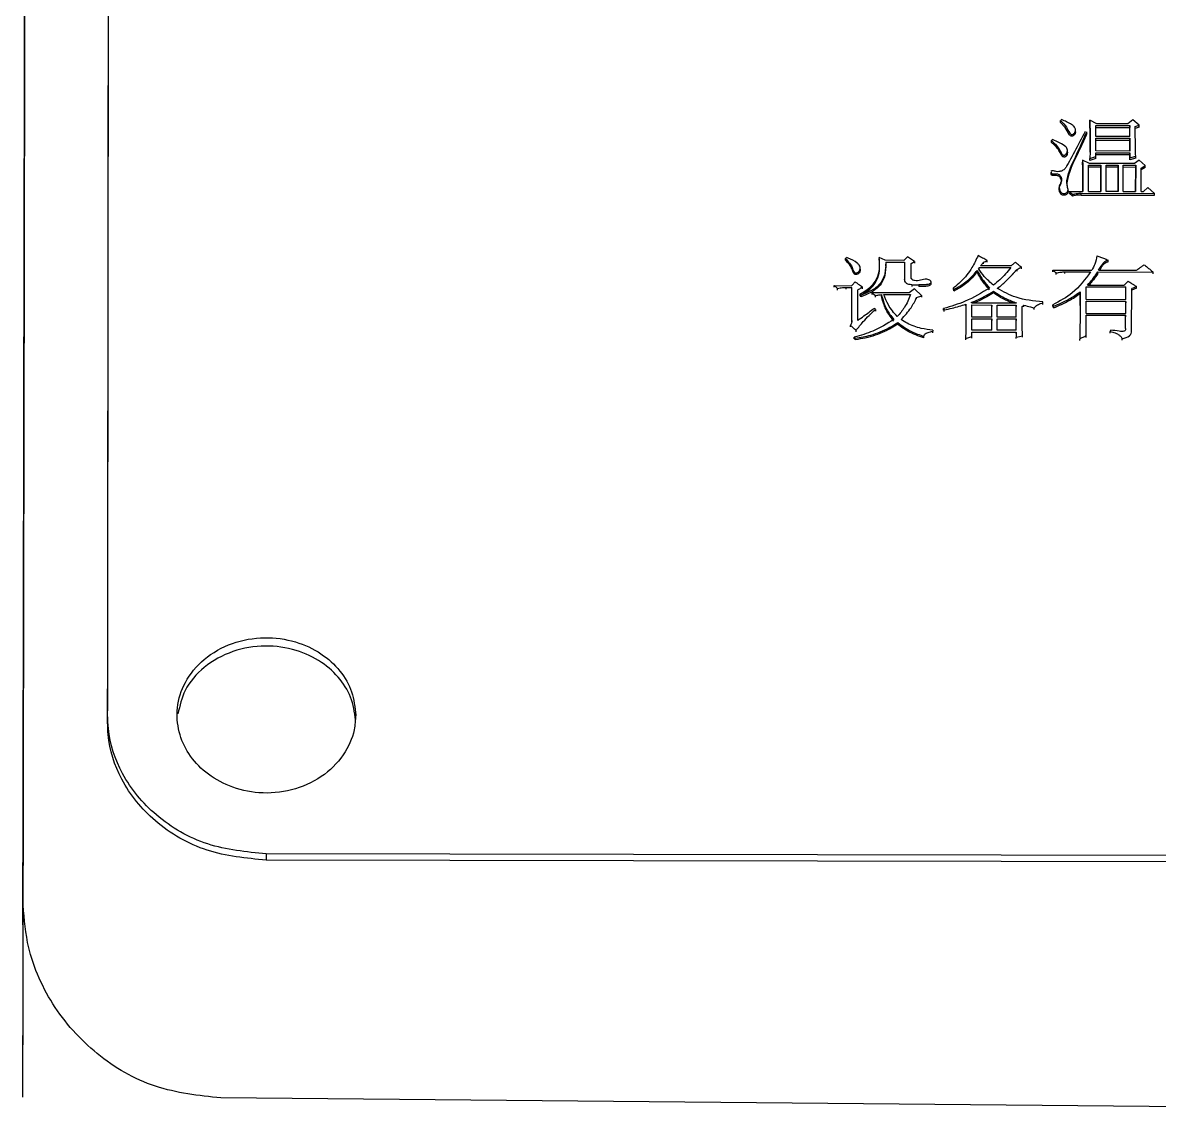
# Model space of a CAD drawing. Header units: millimetres. Extents: x 2451 to 4400, y 944 to 2322.
# Drawn here: x 2886.78 to 2915.42, y 2044.57 to 2071.95 of the extents above; entities that cross this region are included whole.
import ezdxf

# ---------------------------------------------------------------- set-up
doc = ezdxf.new("R2010")
doc.units = ezdxf.units.MM

msp = doc.modelspace()

# ---------------------------------------------------------------- linework, layer by layer
at = {"color": 7, "linetype": 'Continuous', "lineweight": 25}
for p, q in [((2912.935, 2069.439), (2912.935, 2069.486)), ((2913.844, 2069.406), (2913.671, 2069.493)), ((2914.633, 2069.405), (2913.844, 2069.406)), ((2914.752, 2069.508), (2914.633, 2069.405)), ((2914.915, 2069.369), (2914.752, 2069.508)), ((2913.308, 2069.259), (2913.308, 2069.27)), ((2913.308, 2069.223), (2913.308, 2069.237)), ((2913.594, 2069.152), (2913.595, 2069.199)), ((2913.822, 2069.363), (2914.677, 2069.361)), ((2913.822, 2069.085), (2913.822, 2069.363)), ((2913.822, 2069.316), (2914.676, 2069.315)), ((2914.676, 2069.084), (2914.677, 2069.361)), ((2914.677, 2069.361), (2914.676, 2069.315)), ((2914.676, 2069.084), (2914.676, 2069.315)), ((2914.817, 2069.335), (2914.915, 2069.369)), ((2914.914, 2069.323), (2914.817, 2069.288)), ((2912.707, 2068.937), (2912.708, 2068.983)), ((2913.821, 2068.72), (2913.822, 2069.042)), ((2914.676, 2069.084), (2913.822, 2069.085)), ((2913.822, 2069.042), (2914.676, 2069.04)), ((2913.822, 2068.996), (2914.676, 2068.994)), ((2914.676, 2069.04), (2914.676, 2068.719)), ((2914.676, 2068.719), (2914.676, 2068.994)), ((2913.108, 2068.692), (2913.108, 2068.739)), ((2913.681, 2068.695), (2913.67, 2068.529)), ((2913.67, 2068.529), (2913.821, 2068.581)), ((2913.821, 2068.535), (2913.67, 2068.484)), ((2914.676, 2068.719), (2913.821, 2068.72)), ((2913.821, 2068.677), (2914.676, 2068.675)), ((2913.821, 2068.581), (2913.821, 2068.677)), ((2913.821, 2068.631), (2914.676, 2068.63)), ((2914.676, 2068.675), (2914.676, 2068.545)), ((2914.676, 2068.499), (2914.676, 2068.63)), ((2914.676, 2068.545), (2914.827, 2068.588)), ((2914.676, 2068.499), (2914.676, 2068.545)), ((2914.827, 2068.542), (2914.676, 2068.499)), ((2913.659, 2068.407), (2913.486, 2068.486)), ((2913.486, 2068.486), (2913.486, 2068.44)), ((2913.496, 2068.276), (2913.496, 2067.699)), ((2913.496, 2068.231), (2913.496, 2068.276)), ((2913.637, 2068.363), (2913.951, 2068.363)), ((2913.637, 2067.699), (2913.637, 2068.363)), ((2913.637, 2068.318), (2913.951, 2068.318)), ((2914.795, 2068.405), (2913.659, 2068.407)), ((2913.67, 2068.484), (2913.67, 2068.529)), ((2913.951, 2068.363), (2913.95, 2067.698)), ((2913.95, 2067.698), (2913.951, 2068.318)), ((2913.951, 2068.318), (2913.951, 2068.363)), ((2914.08, 2067.698), (2914.081, 2068.363)), ((2914.08, 2068.317), (2914.383, 2068.317)), ((2914.081, 2068.363), (2914.384, 2068.362)), ((2914.384, 2068.362), (2914.383, 2067.697)), ((2914.383, 2068.317), (2914.384, 2068.362)), ((2914.383, 2067.697), (2914.383, 2068.317)), ((2914.513, 2068.362), (2914.827, 2068.361)), ((2914.513, 2067.697), (2914.513, 2068.362)), ((2914.513, 2068.317), (2914.827, 2068.316)), ((2914.914, 2068.492), (2914.795, 2068.405)), ((2914.827, 2068.361), (2914.826, 2067.697)), ((2914.826, 2067.697), (2914.827, 2068.316)), ((2914.827, 2068.316), (2914.827, 2068.361)), ((2915.065, 2068.352), (2914.914, 2068.492)), ((2915.065, 2068.307), (2914.967, 2068.246)), ((2914.967, 2067.696), (2914.968, 2068.291)), ((2914.968, 2068.291), (2915.065, 2068.352)), ((2912.696, 2068.137), (2912.696, 2068.182)), ((2913.496, 2067.699), (2913.496, 2068.231)), ((2913.15, 2067.7), (2913.236, 2067.629)), ((2913.15, 2067.7), (2913.496, 2067.699)), ((2913.637, 2067.699), (2913.95, 2067.698)), ((2914.383, 2067.697), (2914.08, 2067.698)), ((2914.513, 2067.697), (2914.826, 2067.697)), ((2914.967, 2067.696), (2915.021, 2067.696)), ((2915.129, 2067.801), (2915.021, 2067.696)), ((2915.302, 2067.652), (2915.129, 2067.801)), ((2913.236, 2067.585), (2913.15, 2067.655)), ((2913.236, 2067.585), (2913.236, 2067.629)), ((2913.452, 2067.611), (2913.453, 2067.655)), ((2913.452, 2067.611), (2915.302, 2067.607)), ((2913.453, 2067.655), (2915.302, 2067.652)), ((2907.512, 2065.969), (2907.512, 2066.011)), ((2908.518, 2065.965), (2908.367, 2066.036)), ((2908.983, 2065.964), (2908.518, 2065.965)), ((2909.081, 2066.053), (2908.983, 2065.964)), ((2909.254, 2065.937), (2909.081, 2066.053)), ((2914.132, 2065.93), (2914.133, 2065.972)), ((2907.885, 2065.76), (2907.886, 2065.788)), ((2908.529, 2065.921), (2909.005, 2065.92)), ((2908.529, 2065.921), (2908.529, 2065.879)), ((2908.529, 2065.826), (2908.53, 2065.868)), ((2909.005, 2065.92), (2909.005, 2065.493)), ((2909.005, 2065.92), (2909.005, 2065.878)), ((2909.167, 2065.884), (2909.254, 2065.937)), ((2909.167, 2065.546), (2909.167, 2065.884)), ((2910.833, 2065.671), (2910.833, 2065.712)), ((2910.887, 2065.783), (2911.677, 2065.782)), ((2910.887, 2065.741), (2910.887, 2065.783)), ((2911.688, 2065.826), (2910.92, 2065.827)), ((2911.839, 2065.695), (2911.839, 2065.737)), ((2912.736, 2065.676), (2912.737, 2065.717)), ((2912.737, 2065.717), (2913.721, 2065.716)), ((2913.039, 2065.631), (2913.04, 2065.672)), ((2913.04, 2065.672), (2913.689, 2065.671)), ((2913.872, 2065.671), (2915.268, 2065.668)), ((2913.872, 2065.63), (2913.872, 2065.671)), ((2913.894, 2065.715), (2914.846, 2065.714)), ((2909.005, 2065.493), (2909.004, 2065.452)), ((2909.167, 2065.505), (2909.167, 2065.546)), ((2912.823, 2065.605), (2912.823, 2065.646)), ((2907.23, 2065.327), (2907.663, 2065.326)), ((2907.23, 2065.286), (2907.23, 2065.327)), ((2907.533, 2065.282), (2907.674, 2065.282)), ((2907.533, 2065.241), (2907.533, 2065.282)), ((2907.673, 2064.45), (2907.674, 2065.282)), ((2907.674, 2065.241), (2907.674, 2065.282)), ((2907.824, 2064.45), (2907.825, 2065.219)), ((2908.182, 2065.147), (2908.268, 2065.075)), ((2909.123, 2065.145), (2908.182, 2065.147)), ((2908.42, 2065.061), (2908.42, 2065.102)), ((2908.485, 2065.102), (2909.155, 2065.1)), ((2909.253, 2065.243), (2909.123, 2065.145)), ((2909.188, 2065.35), (2909.361, 2065.35)), ((2909.188, 2065.35), (2909.188, 2065.309)), ((2909.437, 2065.073), (2909.253, 2065.243)), ((2909.361, 2065.35), (2909.361, 2065.308)), ((2910.237, 2065.227), (2910.237, 2065.268)), ((2910.248, 2065.192), (2910.248, 2065.232)), ((2913.428, 2065.133), (2913.428, 2065.173)), ((2913.58, 2065.298), (2914.575, 2065.296)), ((2913.58, 2064.976), (2913.58, 2065.298)), ((2913.613, 2065.342), (2914.532, 2065.34)), ((2914.575, 2064.975), (2914.575, 2065.296)), ((2914.725, 2064.186), (2914.727, 2065.251)), ((2909.307, 2065.029), (2909.437, 2065.073)), ((2909.307, 2064.989), (2909.307, 2065.029)), ((2910.551, 2064.857), (2910.55, 2064.355)), ((2910.55, 2064.817), (2910.551, 2064.857)), ((2910.702, 2064.839), (2911.2, 2064.838)), ((2910.702, 2064.534), (2910.702, 2064.839)), ((2911.795, 2064.881), (2910.713, 2064.883)), ((2911.199, 2064.533), (2911.2, 2064.838)), ((2911.2, 2064.838), (2911.2, 2064.798)), ((2911.34, 2064.837), (2911.816, 2064.837)), ((2911.34, 2064.533), (2911.34, 2064.837)), ((2911.827, 2064.89), (2911.795, 2064.881)), ((2911.816, 2064.532), (2911.816, 2064.837)), ((2911.816, 2064.837), (2911.816, 2064.797)), ((2912.487, 2064.889), (2912.487, 2064.916)), ((2912.487, 2064.849), (2912.487, 2064.889)), ((2912.736, 2064.803), (2912.736, 2064.844)), ((2913.579, 2064.628), (2913.58, 2064.932)), ((2913.58, 2064.976), (2914.575, 2064.975)), ((2913.58, 2064.932), (2914.575, 2064.93)), ((2914.575, 2064.626), (2914.575, 2064.93)), ((2914.575, 2064.93), (2914.575, 2064.89)), ((2908.268, 2064.727), (2908.236, 2064.754)), ((2908.268, 2064.727), (2908.268, 2064.687)), ((2909.988, 2064.711), (2909.988, 2064.751)), ((2909.999, 2064.675), (2909.999, 2064.715)), ((2911.199, 2064.533), (2910.702, 2064.534)), ((2911.816, 2064.532), (2911.34, 2064.533)), ((2911.967, 2064.335), (2911.968, 2064.801)), ((2912.27, 2064.724), (2912.271, 2064.764)), ((2912.757, 2064.768), (2912.757, 2064.808)), ((2913.579, 2064.628), (2914.575, 2064.626)), ((2913.579, 2064.583), (2914.574, 2064.581)), ((2913.579, 2064.063), (2913.579, 2064.583)), ((2914.574, 2064.249), (2914.574, 2064.581)), ((2914.574, 2064.581), (2914.574, 2064.542)), ((2907.673, 2064.41), (2907.673, 2064.45)), ((2908.83, 2064.355), (2908.83, 2064.394)), ((2910.701, 2064.203), (2910.702, 2064.49)), ((2910.702, 2064.49), (2911.199, 2064.489)), ((2911.199, 2064.202), (2911.199, 2064.489)), ((2911.199, 2064.489), (2911.199, 2064.449)), ((2911.34, 2064.488), (2911.816, 2064.488)), ((2911.34, 2064.201), (2911.34, 2064.488)), ((2911.816, 2064.201), (2911.816, 2064.488)), ((2911.816, 2064.488), (2911.816, 2064.448)), ((2914.574, 2064.249), (2914.574, 2064.209)), ((2907.737, 2064.028), (2907.759, 2064.001)), ((2907.737, 2063.99), (2907.737, 2064.028)), ((2907.759, 2063.963), (2907.759, 2064.001)), ((2907.781, 2064.16), (2907.781, 2064.199)), ((2909.717, 2064.204), (2909.717, 2064.177)), ((2909.717, 2064.139), (2909.717, 2064.177)), ((2911.199, 2064.202), (2910.701, 2064.203)), ((2910.701, 2064.158), (2911.816, 2064.156)), ((2910.701, 2064.041), (2910.701, 2064.158)), ((2911.816, 2064.201), (2911.34, 2064.201)), ((2911.816, 2064.156), (2911.815, 2064.03)), ((2911.815, 2063.991), (2911.815, 2064.03)), ((2913.416, 2063.944), (2913.416, 2063.982)), ((2914.725, 2064.148), (2914.725, 2064.186)), ((2888.922, 2054.323), (2888.923, 2054.514)), ((2892.918, 2051.007), (2892.917, 2050.848)), ((2929.917, 2050.78), (2892.917, 2050.848)), ((2929.918, 2050.94), (2892.918, 2051.007)), ((2922.23, 2044.57), (2891.779, 2044.855))]:
    msp.add_line(p, q, dxfattribs=at)
at = {"color": 7, "linetype": 'Continuous', "lineweight": 25, "flags": 128}
for points in [[(2912.935, 2069.486), (2912.941, 2069.492), (2912.949, 2069.502), (2912.957, 2069.512)], [(2913.306, 2069.223), (2913.31, 2069.202), (2913.303, 2069.162), (2913.281, 2069.125), (2913.248, 2069.098), (2913.234, 2069.092), (2913.219, 2069.09), (2913.203, 2069.093), (2913.187, 2069.102), (2913.163, 2069.129), (2913.054, 2069.311), (2912.935, 2069.439), (2912.935, 2069.439)], [(2913.67, 2069.446), (2913.671, 2069.472), (2913.671, 2069.493)], [(2914.914, 2069.323), (2914.914, 2069.349), (2914.915, 2069.369)], [(2912.708, 2068.983), (2912.718, 2068.996), (2912.729, 2069.009)], [(2914.676, 2068.994), (2914.676, 2069.02), (2914.676, 2069.04)], [(2913.821, 2068.535), (2913.821, 2068.561), (2913.821, 2068.581)], [(2914.676, 2068.63), (2914.676, 2068.655), (2914.676, 2068.675)], [(2914.827, 2068.542), (2914.827, 2068.568), (2914.827, 2068.588)], [(2915.065, 2068.307), (2915.065, 2068.332), (2915.065, 2068.352)], [(2915.302, 2067.607), (2915.302, 2067.632), (2915.302, 2067.652)], [(2907.512, 2066.011), (2907.52, 2066.018), (2907.533, 2066.028), (2907.545, 2066.038)], [(2910.995, 2065.916), (2911.039, 2065.938), (2911.082, 2065.96)], [(2911.082, 2065.918), (2911.082, 2065.942), (2911.082, 2065.96)], [(2909.254, 2065.937), (2909.254, 2065.913), (2909.254, 2065.895)], [(2910.865, 2065.756), (2910.876, 2065.77), (2910.887, 2065.783)], [(2910.995, 2065.874), (2910.995, 2065.897), (2910.995, 2065.916)], [(2911.839, 2065.737), (2911.893, 2065.763), (2911.947, 2065.79)], [(2911.947, 2065.748), (2911.947, 2065.771), (2911.947, 2065.79)], [(2915.268, 2065.627), (2915.268, 2065.65), (2915.268, 2065.668)], [(2907.317, 2065.215), (2907.317, 2065.235), (2907.317, 2065.256)], [(2907.901, 2065.085), (2907.895, 2065.092), (2907.887, 2065.102), (2907.879, 2065.112)], [(2907.879, 2065.112), (2907.879, 2065.097), (2907.879, 2065.084), (2907.879, 2065.071)], [(2907.944, 2065.249), (2907.944, 2065.272), (2907.944, 2065.29)], [(2908.182, 2065.147), (2908.182, 2065.124), (2908.182, 2065.106)], [(2911.243, 2065.186), (2911.243, 2065.175), (2911.243, 2065.165), (2911.243, 2065.145)], [(2914.575, 2065.255), (2914.575, 2065.278), (2914.575, 2065.296)], [(2914.845, 2065.263), (2914.786, 2065.236), (2914.726, 2065.21)], [(2914.846, 2065.304), (2914.801, 2065.284), (2914.764, 2065.267), (2914.727, 2065.251)], [(2914.845, 2065.263), (2914.846, 2065.286), (2914.846, 2065.304)], [(2907.9, 2065.045), (2907.901, 2065.059), (2907.901, 2065.072), (2907.901, 2065.085)], [(2908.268, 2065.035), (2908.268, 2065.045), (2908.268, 2065.055), (2908.268, 2065.075)], [(2909.437, 2065.033), (2909.437, 2065.055), (2909.437, 2065.073)], [(2910.713, 2064.883), (2910.697, 2064.892), (2910.681, 2064.901)], [(2911.968, 2064.801), (2911.989, 2064.818), (2912.011, 2064.836)], [(2912.011, 2064.796), (2912.011, 2064.818), (2912.011, 2064.836)], [(2907.64, 2064.286), (2907.64, 2064.295), (2907.64, 2064.305), (2907.64, 2064.325)], [(2909.49, 2064.014), (2909.49, 2064.03), (2909.49, 2064.052)], [(2910.539, 2063.996), (2910.62, 2064.019), (2910.701, 2064.041)], [(2910.539, 2063.996), (2910.539, 2063.974), (2910.539, 2063.958)], [(2910.701, 2064.002), (2910.701, 2064.023), (2910.701, 2064.041)], [(2911.815, 2064.117), (2911.815, 2064.138), (2911.816, 2064.156)], [(2911.815, 2064.03), (2911.897, 2064.048), (2911.978, 2064.066)], [(2911.978, 2064.027), (2911.978, 2064.048), (2911.978, 2064.066)], [(2913.578, 2064.024), (2913.579, 2064.045), (2913.579, 2064.063)], [(2914.184, 2064.131), (2914.184, 2064.146), (2914.185, 2064.157), (2914.185, 2064.169)], [(2914.487, 2063.951), (2914.487, 2063.961), (2914.487, 2063.972), (2914.487, 2063.989)], [(2886.788, 2049.849), (2886.787, 2049.231), (2886.786, 2048.611), (2886.785, 2047.991), (2886.784, 2047.37), (2886.782, 2046.748), (2886.781, 2046.125), (2886.78, 2045.502), (2886.779, 2044.877)]]:
    msp.add_lwpolyline(points, dxfattribs=at)
at = {"color": 7, "linetype": 'Continuous', "lineweight": 25}
for points in [[(2886.904, 2111.199), (2886.904, 2111.119), (2886.903, 2110.958), (2886.9, 2109.311), (2886.895, 2106.66), (2886.888, 2102.942), (2886.879, 2098.24), (2886.869, 2092.615), (2886.857, 2086.152), (2886.843, 2078.946), (2886.828, 2071.103), (2886.813, 2062.735), (2886.796, 2053.979), (2886.785, 2047.936), (2886.779, 2044.915)], [(2886.787, 2049.221), (2886.792, 2051.808), (2886.802, 2056.98), (2886.816, 2064.438), (2886.829, 2071.562), (2886.842, 2078.25), (2886.853, 2084.427), (2886.864, 2090.018), (2886.873, 2094.955), (2886.881, 2099.178), (2886.888, 2102.642), (2886.893, 2105.283), (2886.896, 2107.15), (2886.897, 2107.667), (2886.898, 2107.925)]]:
    msp.add_open_spline(points, degree=3, dxfattribs=at)
for points, knots in [([(2888.923, 2054.511), (2888.924, 2055.001), (2888.927, 2057.456), (2888.933, 2061.803), (2888.939, 2067.411), (2888.944, 2072.807), (2888.948, 2078.561), (2888.951, 2084.513), (2888.951, 2090.439), (2888.95, 2095.708), (2888.947, 2100.235), (2888.941, 2103.989), (2888.934, 2106.578), (2888.927, 2108.272), (2888.92, 2109.352), (2888.912, 2110.078), (2888.906, 2110.23), (2888.903, 2110.305)], [0, 0, 0, 0, 0.015692, 0.078515, 0.141334, 0.20415, 0.266967, 0.352016, 0.437317, 0.522367, 0.607418, 0.69272, 0.77777, 0.83263, 0.887489, 0.943742, 1, 1, 1, 1]), ([(2888.922, 2054.319), (2888.923, 2054.857), (2888.926, 2057.551), (2888.933, 2062.897), (2888.94, 2070.113), (2888.946, 2077.431), (2888.949, 2083.605), (2888.95, 2088.708), (2888.949, 2092.888), (2888.947, 2097.095), (2888.943, 2101.1), (2888.936, 2104.639), (2888.927, 2107.313), (2888.916, 2109.107), (2888.906, 2109.439), (2888.901, 2109.606)], [0, 0, 0, 0, 0.017379, 0.086966, 0.17585, 0.265018, 0.353899, 0.419464, 0.485029, 0.550594, 0.638845, 0.727377, 0.81563, 0.907817, 1, 1, 1, 1]), ([(2912.935, 2069.486), (2912.99, 2069.434), (2913.087, 2069.342), (2913.134, 2069.21), (2913.182, 2069.152), (2913.202, 2069.139), (2913.22, 2069.135), (2913.239, 2069.139), (2913.261, 2069.151), (2913.285, 2069.173), (2913.306, 2069.207), (2913.312, 2069.249), (2913.305, 2069.298), (2913.269, 2069.348), (2913.155, 2069.429), (2913.045, 2069.475), (2912.957, 2069.512)], [0, 0, 0, 0, 0.207426, 0.367178, 0.400688, 0.416557, 0.431267, 0.448072, 0.466648, 0.497246, 0.538519, 0.578668, 0.620139, 0.682423, 0.747231, 1, 1, 1, 1]), ([(2913.681, 2068.693), (2913.681, 2068.73), (2913.681, 2068.793), (2913.681, 2068.868), (2913.681, 2068.932), (2913.681, 2068.984), (2913.68, 2069.035), (2913.68, 2069.113), (2913.678, 2069.19), (2913.676, 2069.28), (2913.674, 2069.331), (2913.673, 2069.376), (2913.672, 2069.41), (2913.671, 2069.431), (2913.67, 2069.446)], [0, 0, 0, 0, 0.1459511, 0.2485273, 0.2998155, 0.4023919, 0.45368, 0.5049681, 0.7101241, 0.7614122, 0.8639885, 0.9152766, 0.9409207, 1, 1, 1, 1]), ([(2913.671, 2069.493), (2913.674, 2069.39), (2913.68, 2069.206), (2913.682, 2068.94), (2913.681, 2068.776), (2913.681, 2068.695)], [0, 0, 0, 0, 0.386875, 0.693415, 1, 1, 1, 1]), ([(2913.553, 2069.211), (2913.531, 2069.168), (2913.419, 2068.956), (2913.266, 2068.669), (2913.124, 2068.399), (2913.051, 2068.275), (2912.981, 2068.22), (2912.899, 2068.195), (2912.815, 2068.201), (2912.749, 2068.222), (2912.704, 2068.217), (2912.69, 2068.215)], [0, 0, 0, 0, 0.102395, 0.511938, 0.690628, 0.751585, 0.813367, 0.867382, 0.913423, 0.973554, 1, 1, 1, 1]), ([(2912.695, 2068.199), (2912.695, 2068.193), (2912.695, 2068.18), (2912.702, 2068.163), (2912.714, 2068.152), (2912.729, 2068.145), (2912.777, 2068.14), (2912.836, 2068.154), (2912.897, 2068.127), (2912.932, 2068.095), (2912.955, 2068.05), (2912.963, 2067.996), (2912.943, 2067.922), (2912.894, 2067.849), (2912.903, 2067.758), (2912.926, 2067.7), (2912.959, 2067.665), (2912.988, 2067.65), (2913.019, 2067.647), (2913.05, 2067.652), (2913.081, 2067.666), (2913.106, 2067.689), (2913.122, 2067.72), (2913.126, 2067.785), (2913.086, 2067.878), (2913.111, 2068.165), (2913.325, 2068.596), (2913.5, 2068.986), (2913.593, 2069.195)], [0, 0, 0, 0, 0.0077713, 0.0158316, 0.020898, 0.0259592, 0.0344206, 0.0725739, 0.0891678, 0.1057133, 0.1266355, 0.1478921, 0.1714651, 0.2180015, 0.2486216, 0.2792272, 0.2913691, 0.3036375, 0.3143026, 0.3254008, 0.3378209, 0.3512343, 0.3645439, 0.3773655, 0.4297963, 0.4823092, 0.7227669, 1, 1, 1, 1]), ([(2913.594, 2069.152), (2913.583, 2069.127), (2913.525, 2069.004), (2913.359, 2068.624), (2913.136, 2068.228), (2913.083, 2067.853), (2913.119, 2067.752), (2913.125, 2067.693), (2913.116, 2067.66), (2913.095, 2067.633), (2913.066, 2067.613), (2913.031, 2067.603), (2912.995, 2067.604), (2912.965, 2067.616), (2912.938, 2067.641), (2912.911, 2067.686), (2912.896, 2067.751), (2912.908, 2067.843), (2912.966, 2067.917), (2912.956, 2068.001), (2912.933, 2068.048), (2912.897, 2068.082), (2912.856, 2068.1), (2912.806, 2068.103), (2912.764, 2068.097), (2912.73, 2068.1), (2912.713, 2068.107), (2912.703, 2068.118), (2912.695, 2068.134), (2912.695, 2068.147), (2912.695, 2068.154)], [0, 0, 0, 0, 0.032868, 0.164313, 0.500812, 0.571772, 0.614165, 0.629315, 0.642292, 0.655278, 0.668229, 0.681703, 0.694768, 0.7063, 0.716864, 0.736527, 0.768308, 0.795171, 0.848177, 0.871235, 0.8943, 0.910729, 0.927235, 0.942219, 0.964687, 0.973751, 0.979064, 0.984404, 0.990949, 1, 1, 1, 1]), ([(2914.827, 2068.588), (2914.824, 2068.716), (2914.818, 2068.905), (2914.818, 2069.154), (2914.817, 2069.275), (2914.817, 2069.335)], [0, 0, 0, 0, 0.513443, 0.756719, 1, 1, 1, 1]), ([(2913.106, 2068.693), (2913.106, 2068.681), (2913.105, 2068.652), (2913.091, 2068.617), (2913.074, 2068.59), (2913.059, 2068.576), (2913.042, 2068.569), (2913.023, 2068.567), (2913.001, 2068.571), (2912.98, 2068.581), (2912.962, 2068.6), (2912.94, 2068.655), (2912.896, 2068.741), (2912.808, 2068.842), (2912.741, 2068.905), (2912.707, 2068.937)], [0, 0, 0, 0, 0.056202, 0.134387, 0.173037, 0.202559, 0.226059, 0.24948, 0.2826, 0.316015, 0.34965, 0.397629, 0.589039, 0.792863, 1, 1, 1, 1]), ([(2912.708, 2068.983), (2912.741, 2068.952), (2912.842, 2068.859), (2912.922, 2068.738), (2912.965, 2068.643), (2912.983, 2068.626), (2913.004, 2068.616), (2913.026, 2068.612), (2913.046, 2068.615), (2913.064, 2068.625), (2913.087, 2068.652), (2913.103, 2068.693), (2913.111, 2068.745), (2913.098, 2068.79), (2913.042, 2068.858), (2912.911, 2068.928), (2912.794, 2068.981), (2912.729, 2069.009)], [0, 0, 0, 0, 0.118686, 0.359193, 0.382947, 0.402075, 0.421219, 0.441111, 0.455766, 0.470497, 0.490906, 0.548401, 0.59066, 0.633123, 0.67426, 0.821862, 1, 1, 1, 1]), ([(2913.486, 2068.486), (2913.488, 2068.455), (2913.493, 2068.405), (2913.495, 2068.335), (2913.496, 2068.296), (2913.496, 2068.276)], [0, 0, 0, 0, 0.438995, 0.719464, 1, 1, 1, 1]), ([(2913.496, 2068.231), (2913.496, 2068.262), (2913.495, 2068.312), (2913.49, 2068.381), (2913.487, 2068.421), (2913.486, 2068.44)], [0, 0, 0, 0, 0.435197, 0.717566, 1, 1, 1, 1]), ([(2913.236, 2067.629), (2913.276, 2067.638), (2913.347, 2067.653), (2913.42, 2067.655), (2913.453, 2067.655)], [0, 0, 0, 0, 0.558835, 1, 1, 1, 1]), ([(2913.452, 2067.611), (2913.411, 2067.61), (2913.338, 2067.608), (2913.267, 2067.592), (2913.236, 2067.585)], [0, 0, 0, 0, 0.5610855, 1, 1, 1, 1]), ([(2907.512, 2066.011), (2907.549, 2065.972), (2907.624, 2065.894), (2907.693, 2065.777), (2907.71, 2065.686), (2907.745, 2065.656), (2907.768, 2065.649), (2907.794, 2065.649), (2907.822, 2065.657), (2907.849, 2065.676), (2907.873, 2065.707), (2907.889, 2065.748), (2907.887, 2065.796), (2907.861, 2065.849), (2907.766, 2065.938), (2907.65, 2065.994), (2907.557, 2066.033), (2907.545, 2066.038)], [0, 0, 0, 0, 0.147264, 0.29555, 0.379238, 0.397704, 0.416179, 0.440332, 0.464932, 0.490584, 0.529383, 0.570231, 0.614806, 0.662849, 0.734388, 0.964897, 1, 1, 1, 1]), ([(2907.885, 2065.746), (2907.885, 2065.744), (2907.891, 2065.728), (2907.885, 2065.693), (2907.866, 2065.654), (2907.839, 2065.626), (2907.811, 2065.611), (2907.782, 2065.607), (2907.758, 2065.61), (2907.739, 2065.618), (2907.72, 2065.638), (2907.7, 2065.686), (2907.676, 2065.765), (2907.609, 2065.867), (2907.547, 2065.932), (2907.512, 2065.969)], [0, 0, 0, 0, 0.00692, 0.07956, 0.155689, 0.209033, 0.251741, 0.294473, 0.329516, 0.356624, 0.383718, 0.448883, 0.593532, 0.772801, 1, 1, 1, 1]), ([(2907.879, 2065.112), (2907.977, 2065.171), (2908.169, 2065.286), (2908.392, 2065.611), (2908.376, 2065.876), (2908.367, 2066.036)], [0, 0, 0, 0, 0.2914195, 0.5692264, 1, 1, 1, 1]), ([(2907.879, 2065.071), (2907.977, 2065.13), (2908.169, 2065.245), (2908.391, 2065.569), (2908.376, 2065.833), (2908.367, 2065.994)], [0, 0, 0, 0, 0.291558, 0.569369, 1, 1, 1, 1]), ([(2910.855, 2066.085), (2910.807, 2065.982), (2910.728, 2065.811), (2910.575, 2065.592), (2910.42, 2065.419), (2910.298, 2065.319), (2910.237, 2065.268)], [0, 0, 0, 0, 0.33491, 0.554084, 0.775731, 1, 1, 1, 1]), ([(2911.082, 2065.96), (2911.044, 2065.981), (2910.968, 2066.023), (2910.893, 2066.064), (2910.855, 2066.085)], [0, 0, 0, 0, 0.5, 1, 1, 1, 1]), ([(2913.851, 2066.079), (2913.837, 2066.009), (2913.812, 2065.882), (2913.749, 2065.767), (2913.721, 2065.716)], [0, 0, 0, 0, 0.5568672, 1, 1, 1, 1]), ([(2913.851, 2066.079), (2913.882, 2066.068), (2913.944, 2066.044), (2914.038, 2066.008), (2914.101, 2065.984), (2914.132, 2065.972)], [0, 0, 0, 0, 0.328015, 0.664007, 1, 1, 1, 1]), ([(2913.894, 2065.715), (2913.915, 2065.749), (2913.95, 2065.805), (2913.997, 2065.882), (2914.049, 2065.946), (2914.104, 2065.963), (2914.132, 2065.972)], [0, 0, 0, 0, 0.334928, 0.552034, 0.77193, 1, 1, 1, 1]), ([(2908.529, 2065.878), (2908.528, 2065.779), (2908.528, 2065.58), (2908.352, 2065.227), (2908.074, 2065.114), (2907.9, 2065.044)], [0, 0, 0, 0, 0.2715803, 0.5453653, 1, 1, 1, 1]), ([(2908.529, 2065.921), (2908.529, 2065.821), (2908.528, 2065.621), (2908.353, 2065.269), (2908.074, 2065.155), (2907.901, 2065.085)], [0, 0, 0, 0, 0.271711, 0.545564, 1, 1, 1, 1]), ([(2910.248, 2065.232), (2910.327, 2065.275), (2910.455, 2065.346), (2910.612, 2065.471), (2910.732, 2065.585), (2910.799, 2065.67), (2910.833, 2065.712)], [0, 0, 0, 0, 0.345122, 0.565624, 0.783909, 1, 1, 1, 1]), ([(2910.833, 2065.67), (2910.779, 2065.606), (2910.691, 2065.499), (2910.541, 2065.371), (2910.401, 2065.272), (2910.299, 2065.218), (2910.248, 2065.191)], [0, 0, 0, 0, 0.334608, 0.554057, 0.775919, 1, 1, 1, 1]), ([(2910.833, 2065.712), (2910.881, 2065.624), (2910.968, 2065.465), (2911.091, 2065.327), (2911.146, 2065.266)], [0, 0, 0, 0, 0.556747, 1, 1, 1, 1]), ([(2911.146, 2065.225), (2911.077, 2065.303), (2910.955, 2065.442), (2910.87, 2065.601), (2910.833, 2065.67)], [0, 0, 0, 0, 0.563004, 1, 1, 1, 1]), ([(2911.244, 2065.338), (2911.162, 2065.409), (2911.018, 2065.535), (2910.912, 2065.689), (2910.865, 2065.756)], [0, 0, 0, 0, 0.56355, 1, 1, 1, 1]), ([(2910.92, 2065.827), (2910.93, 2065.839), (2910.947, 2065.86), (2910.973, 2065.89), (2910.988, 2065.907), (2910.995, 2065.916)], [0, 0, 0, 0, 0.40396, 0.701979, 1, 1, 1, 1]), ([(2911.677, 2065.782), (2911.634, 2065.728), (2911.548, 2065.621), (2911.404, 2065.472), (2911.297, 2065.382), (2911.244, 2065.338)], [0, 0, 0, 0, 0.334945, 0.666222, 1, 1, 1, 1]), ([(2911.341, 2065.257), (2911.343, 2065.259), (2911.347, 2065.262), (2911.351, 2065.265), (2911.356, 2065.269), (2911.361, 2065.272), (2911.366, 2065.276), (2911.369, 2065.279), (2911.374, 2065.282), (2911.379, 2065.286), (2911.383, 2065.29), (2911.387, 2065.292), (2911.39, 2065.295), (2911.395, 2065.299), (2911.401, 2065.304), (2911.407, 2065.308), (2911.415, 2065.315), (2911.439, 2065.334), (2911.497, 2065.385), (2911.558, 2065.441), (2911.633, 2065.515), (2911.676, 2065.56), (2911.712, 2065.598), (2911.72, 2065.607), (2911.728, 2065.615), (2911.736, 2065.624), (2911.742, 2065.63), (2911.748, 2065.637), (2911.756, 2065.645), (2911.764, 2065.654), (2911.772, 2065.663), (2911.778, 2065.669), (2911.783, 2065.675), (2911.787, 2065.679), (2911.79, 2065.683), (2911.794, 2065.688), (2911.798, 2065.692), (2911.801, 2065.695), (2911.805, 2065.7), (2911.809, 2065.704), (2911.813, 2065.708), (2911.816, 2065.711), (2911.819, 2065.715), (2911.823, 2065.719), (2911.827, 2065.723), (2911.831, 2065.728), (2911.834, 2065.732), (2911.837, 2065.735), (2911.839, 2065.737)], [0, 0, 0, 0, 0.012725, 0.019102, 0.025479, 0.038233, 0.04461, 0.050987, 0.057364, 0.070118, 0.076495, 0.082872, 0.089249, 0.095626, 0.10838, 0.121135, 0.127512, 0.15302, 0.255073, 0.459194, 0.510211, 0.714315, 0.727069, 0.739823, 0.765331, 0.778085, 0.79084, 0.803594, 0.816348, 0.841856, 0.85461, 0.867364, 0.880118, 0.886495, 0.892872, 0.905626, 0.912003, 0.91838, 0.924757, 0.937511, 0.943888, 0.950265, 0.956642, 0.963019, 0.975773, 0.98215, 0.988527, 1, 1, 1, 1]), ([(2911.796, 2065.915), (2911.778, 2065.9), (2911.742, 2065.87), (2911.706, 2065.841), (2911.688, 2065.826)], [0, 0, 0, 0, 0.500001, 1, 1, 1, 1]), ([(2911.947, 2065.79), (2911.922, 2065.811), (2911.871, 2065.852), (2911.821, 2065.894), (2911.796, 2065.915)], [0, 0, 0, 0, 0.500001, 1, 1, 1, 1]), ([(2913.689, 2065.671), (2913.55, 2065.483), (2913.298, 2065.143), (2912.91, 2064.936), (2912.736, 2064.844)], [0, 0, 0, 0, 0.551948, 1, 1, 1, 1]), ([(2912.823, 2065.646), (2912.811, 2065.656), (2912.79, 2065.673), (2912.761, 2065.697), (2912.745, 2065.711), (2912.737, 2065.717)], [0, 0, 0, 0, 0.42836, 0.71418, 1, 1, 1, 1]), ([(2912.823, 2065.646), (2912.863, 2065.655), (2912.934, 2065.671), (2913.007, 2065.672), (2913.04, 2065.672)], [0, 0, 0, 0, 0.558835, 1, 1, 1, 1]), ([(2913.613, 2065.342), (2913.655, 2065.389), (2913.723, 2065.465), (2913.807, 2065.577), (2913.851, 2065.639), (2913.872, 2065.671)], [0, 0, 0, 0, 0.451239, 0.725379, 1, 1, 1, 1]), ([(2913.92, 2065.715), (2913.932, 2065.735), (2913.958, 2065.777), (2913.996, 2065.84), (2914.049, 2065.904), (2914.104, 2065.921), (2914.132, 2065.93)], [0, 0, 0, 0, 0.22773, 0.479747, 0.73506, 1, 1, 1, 1]), ([(2914.846, 2065.714), (2914.872, 2065.732), (2914.918, 2065.766), (2914.983, 2065.813), (2915.021, 2065.841), (2915.041, 2065.855)], [0, 0, 0, 0, 0.400148, 0.700074, 1, 1, 1, 1]), ([(2915.041, 2065.855), (2915.066, 2065.835), (2915.116, 2065.794), (2915.191, 2065.731), (2915.242, 2065.689), (2915.268, 2065.668)], [0, 0, 0, 0, 0.32637, 0.663185, 1, 1, 1, 1]), ([(2907.663, 2065.326), (2907.674, 2065.337), (2907.696, 2065.359), (2907.729, 2065.392), (2907.75, 2065.413), (2907.76, 2065.424)], [0, 0, 0, 0, 0.344395, 0.672198, 1, 1, 1, 1]), ([(2907.76, 2065.424), (2907.786, 2065.405), (2907.83, 2065.373), (2907.891, 2065.329), (2907.927, 2065.303), (2907.944, 2065.29)], [0, 0, 0, 0, 0.424906, 0.712453, 1, 1, 1, 1]), ([(2909.188, 2065.35), (2909.161, 2065.351), (2909.108, 2065.353), (2909.04, 2065.386), (2909.008, 2065.44), (2909.006, 2065.475), (2909.005, 2065.493)], [0, 0, 0, 0, 0.293529, 0.577239, 0.790449, 1, 1, 1, 1]), ([(2909.167, 2065.546), (2909.166, 2065.542), (2909.163, 2065.536), (2909.162, 2065.527), (2909.163, 2065.52), (2909.171, 2065.512), (2909.183, 2065.5), (2909.194, 2065.481), (2909.22, 2065.467), (2909.292, 2065.456), (2909.408, 2065.462), (2909.526, 2065.508), (2909.607, 2065.482), (2909.641, 2065.462), (2909.66, 2065.439), (2909.665, 2065.42), (2909.664, 2065.402), (2909.657, 2065.387), (2909.643, 2065.374), (2909.604, 2065.357), (2909.507, 2065.347), (2909.42, 2065.349), (2909.361, 2065.35)], [0, 0, 0, 0, 0.0138, 0.025127, 0.031098, 0.037099, 0.060784, 0.089374, 0.112534, 0.153888, 0.320046, 0.483741, 0.537098, 0.589789, 0.612612, 0.635583, 0.657284, 0.674402, 0.691535, 0.721107, 0.811251, 1, 1, 1, 1]), ([(2909.661, 2065.387), (2909.662, 2065.384), (2909.666, 2065.374), (2909.663, 2065.359), (2909.656, 2065.344), (2909.64, 2065.332), (2909.59, 2065.311), (2909.493, 2065.306), (2909.407, 2065.308), (2909.361, 2065.308)], [0, 0, 0, 0, 0.035479, 0.093395, 0.138339, 0.183252, 0.26667, 0.603888, 1, 1, 1, 1]), ([(2913.872, 2065.629), (2913.836, 2065.577), (2913.778, 2065.494), (2913.701, 2065.4), (2913.662, 2065.357), (2913.649, 2065.342)], [0, 0, 0, 0, 0.525062, 0.837836, 1, 1, 1, 1]), ([(2914.532, 2065.34), (2914.544, 2065.351), (2914.568, 2065.373), (2914.604, 2065.405), (2914.628, 2065.427), (2914.64, 2065.438)], [0, 0, 0, 0, 0.327554, 0.663777, 1, 1, 1, 1]), ([(2914.64, 2065.438), (2914.667, 2065.42), (2914.715, 2065.389), (2914.784, 2065.345), (2914.825, 2065.318), (2914.846, 2065.304)], [0, 0, 0, 0, 0.395864, 0.697932, 1, 1, 1, 1]), ([(2907.317, 2065.256), (2907.304, 2065.266), (2907.284, 2065.283), (2907.255, 2065.307), (2907.239, 2065.32), (2907.23, 2065.327)], [0, 0, 0, 0, 0.4283694, 0.7141847, 1, 1, 1, 1]), ([(2907.317, 2065.256), (2907.357, 2065.264), (2907.428, 2065.28), (2907.501, 2065.281), (2907.533, 2065.282)], [0, 0, 0, 0, 0.558839, 1, 1, 1, 1]), ([(2907.944, 2065.29), (2907.93, 2065.282), (2907.903, 2065.266), (2907.864, 2065.242), (2907.838, 2065.227), (2907.825, 2065.219)], [0, 0, 0, 0, 0.350983, 0.675492, 1, 1, 1, 1]), ([(2908.268, 2065.075), (2908.296, 2065.083), (2908.346, 2065.096), (2908.397, 2065.1), (2908.42, 2065.102)], [0, 0, 0, 0, 0.558985, 1, 1, 1, 1]), ([(2908.42, 2065.102), (2908.455, 2064.976), (2908.518, 2064.75), (2908.667, 2064.56), (2908.733, 2064.475)], [0, 0, 0, 0, 0.5554541, 1, 1, 1, 1]), ([(2908.82, 2064.547), (2908.737, 2064.641), (2908.589, 2064.809), (2908.517, 2065.013), (2908.485, 2065.102)], [0, 0, 0, 0, 0.56317, 1, 1, 1, 1]), ([(2909.155, 2065.1), (2909.11, 2064.99), (2909.027, 2064.79), (2908.883, 2064.622), (2908.82, 2064.547)], [0, 0, 0, 0, 0.5555847, 1, 1, 1, 1]), ([(2911.146, 2065.266), (2910.945, 2065.145), (2910.583, 2064.927), (2910.171, 2064.805), (2909.988, 2064.751)], [0, 0, 0, 0, 0.555577, 1, 1, 1, 1]), ([(2910.237, 2065.268), (2910.239, 2065.262), (2910.243, 2065.25), (2910.246, 2065.238), (2910.248, 2065.232)], [0, 0, 0, 0, 0.5006573, 1, 1, 1, 1]), ([(2910.681, 2064.901), (2910.743, 2064.926), (2910.872, 2064.979), (2911.061, 2065.074), (2911.182, 2065.148), (2911.243, 2065.186)], [0, 0, 0, 0, 0.317051, 0.657515, 1, 1, 1, 1]), ([(2911.243, 2065.145), (2911.187, 2065.11), (2911.071, 2065.038), (2910.9, 2064.951), (2910.784, 2064.903), (2910.734, 2064.883)], [0, 0, 0, 0, 0.346002, 0.722833, 1, 1, 1, 1]), ([(2911.243, 2065.186), (2911.345, 2065.12), (2911.528, 2065.002), (2911.735, 2064.925), (2911.827, 2064.89)], [0, 0, 0, 0, 0.5565321, 1, 1, 1, 1]), ([(2911.752, 2064.881), (2911.662, 2064.917), (2911.481, 2064.987), (2911.322, 2065.092), (2911.243, 2065.145)], [0, 0, 0, 0, 0.502107, 1, 1, 1, 1]), ([(2912.487, 2064.916), (2912.256, 2064.939), (2911.846, 2064.98), (2911.494, 2065.173), (2911.341, 2065.257)], [0, 0, 0, 0, 0.56492, 1, 1, 1, 1]), ([(2912.757, 2064.808), (2912.892, 2064.864), (2913.131, 2064.963), (2913.338, 2065.109), (2913.428, 2065.173)], [0, 0, 0, 0, 0.5634054, 1, 1, 1, 1]), ([(2912.757, 2064.767), (2912.892, 2064.823), (2913.13, 2064.922), (2913.338, 2065.068), (2913.428, 2065.132)], [0, 0, 0, 0, 0.563449, 1, 1, 1, 1]), ([(2913.428, 2065.173), (2913.428, 2065.069), (2913.427, 2064.86), (2913.427, 2064.463), (2913.421, 2064.17), (2913.416, 2063.982)], [0, 0, 0, 0, 0.263974, 0.527948, 1, 1, 1, 1]), ([(2913.427, 2064.823), (2913.427, 2064.874), (2913.428, 2064.952), (2913.428, 2065.055), (2913.428, 2065.106), (2913.428, 2065.132)], [0, 0, 0, 0, 0.499765, 0.749882, 1, 1, 1, 1]), ([(2908.733, 2064.435), (2908.651, 2064.543), (2908.505, 2064.736), (2908.446, 2064.962), (2908.42, 2065.061)], [0, 0, 0, 0, 0.563754, 1, 1, 1, 1]), ([(2908.917, 2064.475), (2909.007, 2064.57), (2909.166, 2064.738), (2909.264, 2064.94), (2909.307, 2065.029)], [0, 0, 0, 0, 0.563739, 1, 1, 1, 1]), ([(2909.999, 2064.715), (2910.067, 2064.729), (2910.194, 2064.756), (2910.378, 2064.805), (2910.493, 2064.839), (2910.551, 2064.857)], [0, 0, 0, 0, 0.365104, 0.682344, 1, 1, 1, 1]), ([(2912.011, 2064.836), (2912.066, 2064.82), (2912.152, 2064.795), (2912.239, 2064.773), (2912.271, 2064.764)], [0, 0, 0, 0, 0.632425, 1, 1, 1, 1]), ([(2912.271, 2064.764), (2912.288, 2064.786), (2912.317, 2064.821), (2912.375, 2064.856), (2912.429, 2064.877), (2912.468, 2064.885), (2912.487, 2064.889)], [0, 0, 0, 0, 0.330275, 0.550122, 0.773937, 1, 1, 1, 1]), ([(2912.736, 2064.844), (2912.739, 2064.838), (2912.747, 2064.826), (2912.754, 2064.814), (2912.757, 2064.808)], [0, 0, 0, 0, 0.500751, 1, 1, 1, 1]), ([(2913.428, 2064.882), (2913.427, 2064.801), (2913.427, 2064.654), (2913.425, 2064.491), (2913.424, 2064.412), (2913.424, 2064.397)], [0, 0, 0, 0, 0.497466, 0.899335, 1, 1, 1, 1]), ([(2913.427, 2064.823), (2913.427, 2064.788), (2913.427, 2064.737), (2913.427, 2064.674), (2913.426, 2064.645), (2913.426, 2064.631), (2913.426, 2064.627), (2913.426, 2064.626), (2913.426, 2064.626), (2913.426, 2064.626), (2913.426, 2064.626)], [0, 0, 0, 0, 0.513943, 0.774294, 0.919323, 0.982248, 0.991202, 0.997355, 0.999541, 1, 1, 1, 1]), ([(2907.781, 2064.199), (2907.84, 2064.274), (2907.943, 2064.404), (2908.11, 2064.577), (2908.215, 2064.677), (2908.268, 2064.727)], [0, 0, 0, 0, 0.398253, 0.698777, 1, 1, 1, 1]), ([(2907.824, 2064.45), (2907.876, 2064.488), (2907.971, 2064.558), (2908.108, 2064.659), (2908.193, 2064.722), (2908.236, 2064.754)], [0, 0, 0, 0, 0.378108, 0.689054, 1, 1, 1, 1]), ([(2909.988, 2064.751), (2909.99, 2064.745), (2909.993, 2064.733), (2909.997, 2064.721), (2909.999, 2064.715)], [0, 0, 0, 0, 0.500003, 1, 1, 1, 1]), ([(2907.673, 2064.45), (2907.672, 2064.426), (2907.669, 2064.382), (2907.649, 2064.342), (2907.64, 2064.325)], [0, 0, 0, 0, 0.5572241, 1, 1, 1, 1]), ([(2907.781, 2064.199), (2907.769, 2064.21), (2907.745, 2064.231), (2907.698, 2064.273), (2907.663, 2064.304), (2907.64, 2064.325)], [0, 0, 0, 0, 0.2546089, 0.5092179, 1, 1, 1, 1]), ([(2908.733, 2064.475), (2908.562, 2064.368), (2908.253, 2064.175), (2907.896, 2064.074), (2907.737, 2064.028)], [0, 0, 0, 0, 0.554852, 1, 1, 1, 1]), ([(2907.759, 2064.001), (2907.891, 2064.024), (2908.107, 2064.06), (2908.392, 2064.16), (2908.622, 2064.263), (2908.761, 2064.351), (2908.83, 2064.394)], [0, 0, 0, 0, 0.3437, 0.56446, 0.78335, 1, 1, 1, 1]), ([(2908.83, 2064.354), (2908.721, 2064.288), (2908.541, 2064.179), (2908.261, 2064.072), (2908.015, 2064.002), (2907.844, 2063.975), (2907.759, 2063.962)], [0, 0, 0, 0, 0.335493, 0.555469, 0.777124, 1, 1, 1, 1]), ([(2908.83, 2064.394), (2908.942, 2064.313), (2909.142, 2064.167), (2909.383, 2064.088), (2909.49, 2064.052)], [0, 0, 0, 0, 0.554975, 1, 1, 1, 1]), ([(2909.49, 2064.012), (2909.354, 2064.059), (2909.114, 2064.141), (2908.916, 2064.29), (2908.83, 2064.354)], [0, 0, 0, 0, 0.564668, 1, 1, 1, 1]), ([(2909.717, 2064.204), (2909.618, 2064.216), (2909.456, 2064.235), (2909.241, 2064.3), (2909.069, 2064.374), (2908.967, 2064.441), (2908.917, 2064.475)], [0, 0, 0, 0, 0.3439878, 0.5650553, 0.7839694, 1, 1, 1, 1]), ([(2910.55, 2064.355), (2910.55, 2064.321), (2910.549, 2064.253), (2910.546, 2064.133), (2910.541, 2064.047), (2910.539, 2063.996)], [0, 0, 0, 0, 0.286353, 0.572707, 1, 1, 1, 1]), ([(2911.978, 2064.066), (2911.975, 2064.097), (2911.971, 2064.157), (2911.968, 2064.247), (2911.968, 2064.306), (2911.967, 2064.335)], [0, 0, 0, 0, 0.346721, 0.673286, 1, 1, 1, 1]), ([(2914.574, 2064.249), (2914.573, 2064.236), (2914.572, 2064.214), (2914.551, 2064.189), (2914.501, 2064.164), (2914.375, 2064.184), (2914.267, 2064.197), (2914.195, 2064.205)], [0, 0, 0, 0, 0.100649, 0.162017, 0.226226, 0.489486, 1, 1, 1, 1]), ([(2909.49, 2064.052), (2909.495, 2064.067), (2909.504, 2064.097), (2909.547, 2064.128), (2909.616, 2064.158), (2909.675, 2064.169), (2909.717, 2064.177)], [0, 0, 0, 0, 0.17577, 0.359484, 0.548639, 1, 1, 1, 1]), ([(2913.579, 2064.063), (2913.564, 2064.055), (2913.535, 2064.041), (2913.481, 2064.014), (2913.441, 2063.994), (2913.416, 2063.982)], [0, 0, 0, 0, 0.270793, 0.541585, 1, 1, 1, 1]), ([(2914.195, 2064.205), (2914.194, 2064.199), (2914.19, 2064.187), (2914.186, 2064.175), (2914.185, 2064.169)], [0, 0, 0, 0, 0.499999, 1, 1, 1, 1]), ([(2914.185, 2064.169), (2914.227, 2064.159), (2914.296, 2064.142), (2914.383, 2064.101), (2914.449, 2064.054), (2914.475, 2064.011), (2914.487, 2063.989)], [0, 0, 0, 0, 0.3484544, 0.571203, 0.7891247, 1, 1, 1, 1]), ([(2914.487, 2063.989), (2914.555, 2064.005), (2914.649, 2064.026), (2914.718, 2064.118), (2914.723, 2064.164), (2914.725, 2064.186)], [0, 0, 0, 0, 0.57516, 0.790026, 1, 1, 1, 1]), ([(2895.173, 2054.499), (2895.153, 2054.699), (2895.112, 2055.099), (2894.791, 2055.642), (2894.303, 2056.087), (2893.644, 2056.39), (2892.863, 2056.495), (2892.05, 2056.352), (2891.338, 2055.954), (2890.852, 2055.369), (2890.645, 2054.713), (2890.691, 2054.078), (2890.945, 2053.508), (2891.386, 2053.029), (2891.999, 2052.675), (2892.751, 2052.505), (2893.567, 2052.575), (2894.324, 2052.907), (2894.881, 2053.454), (2895.142, 2054.026), (2895.165, 2054.377), (2895.173, 2054.499)], [0, 0, 0, 0, 0.046279, 0.092725, 0.141725, 0.195203, 0.253703, 0.315281, 0.376932, 0.43439, 0.485836, 0.533043, 0.57924, 0.627326, 0.679267, 0.736374, 0.797512, 0.859391, 0.918431, 0.971633, 1, 1, 1, 1]), ([(2895.172, 2054.308), (2895.152, 2054.504), (2895.112, 2054.897), (2894.796, 2055.431), (2894.315, 2055.872), (2893.661, 2056.176), (2892.881, 2056.286), (2892.06, 2056.149), (2891.345, 2055.753), (2890.844, 2055.183), (2890.741, 2054.737), (2890.694, 2054.535)], [0, 0, 0, 0, 0.0945636, 0.1894819, 0.2900462, 0.4006216, 0.52239, 0.6514456, 0.7808341, 0.9007344, 1, 1, 1, 1]), ([(2892.918, 2051.007), (2892.418, 2051.056), (2891.415, 2051.153), (2890.123, 2051.901), (2889.251, 2052.95), (2888.945, 2053.885), (2888.927, 2054.395), (2888.923, 2054.511)], [0, 0, 0, 0, 0.251176, 0.502957, 0.733145, 0.939637, 1, 1, 1, 1]), ([(2892.917, 2050.848), (2892.412, 2050.897), (2891.4, 2050.995), (2890.1, 2051.748), (2889.232, 2052.803), (2888.94, 2053.725), (2888.925, 2054.217), (2888.922, 2054.319)], [0, 0, 0, 0, 0.254502, 0.509672, 0.741039, 0.946304, 1, 1, 1, 1]), ([(2891.779, 2044.855), (2891.217, 2044.916), (2890.094, 2045.036), (2888.598, 2045.907), (2887.468, 2047.176), (2886.871, 2048.572), (2886.812, 2049.488), (2886.788, 2049.849)], [0, 0, 0, 0, 0.214435, 0.428838, 0.643997, 0.859437, 1, 1, 1, 1])]:
    msp.add_open_spline(points, degree=3, knots=knots, dxfattribs=at)

doc.saveas('drawing.dxf')
